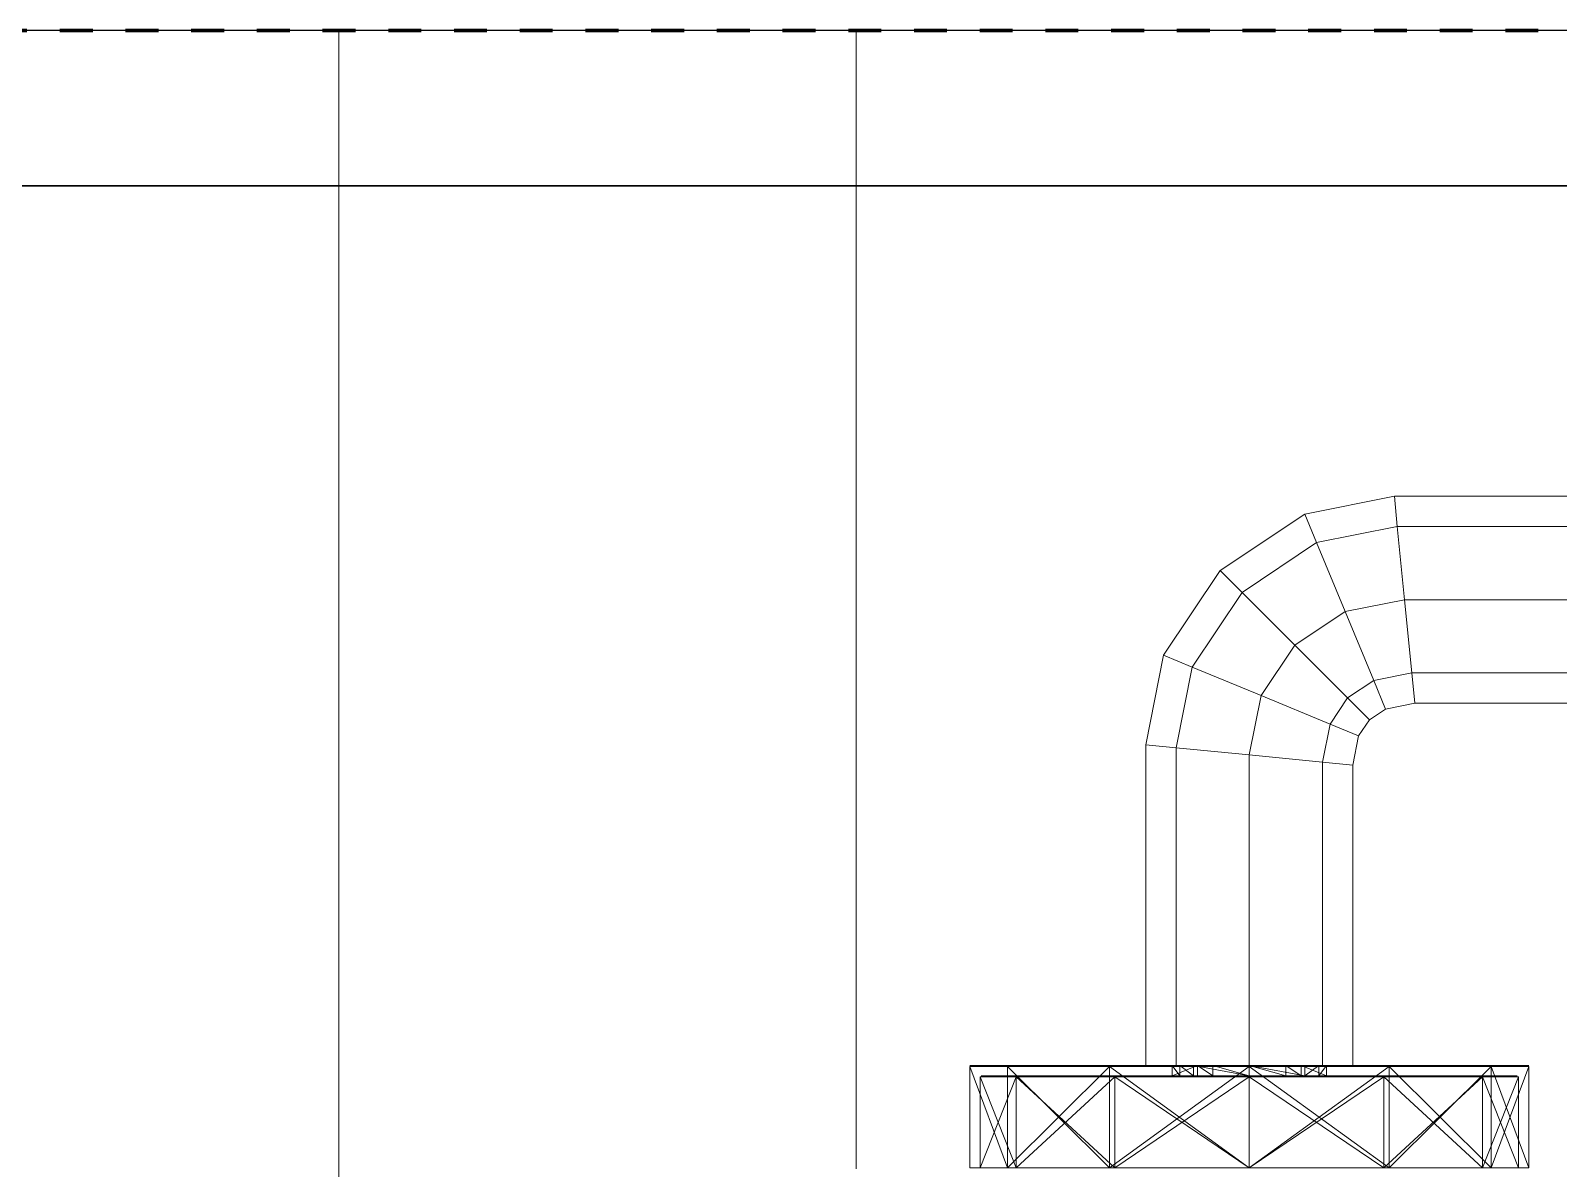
# Model space of a CAD drawing. Header units: millimetres. Extents: x -5300 to 98858, y -5196 to 93886.
# Drawn here: x 18520.2 to 18667.9, y 46375.1 to 46485 of the extents above; entities that cross this region are included whole.
import ezdxf

# ---------------------------------------------------------------- set-up
doc = ezdxf.new("R2010")
doc.units = ezdxf.units.MM
doc.linetypes.add('Штрих', pattern=[6.35, 3.175, -3.175])
doc.linetypes.add('Штрих_2_', pattern=[6.35, 3.175, -3.175])
for name, color, linetype, lineweight, true_color in [('_Разделитель помещений_', 4, 'Штрих', 70, 0x00ffff), ('Двери', 7, 'Continuous', 18, 0x7f7f7f), ('Обобщенные модели', 7, 'Continuous', 18, 0x7f7f7f), ('Стены', 7, 'Continuous', 18, 0x7f7f7f), ('Стены разрез', 7, 'Continuous', 50, 0x7f7f7f)]:
    doc.layers.add(name, color=color, linetype=linetype, lineweight=lineweight, true_color=true_color)

# ---------------------------------------------------------------- blocks, each defined once
blk = doc.blocks.new('СТВ_Перегородка_Кирпич 171644 - СТВ_Перегородка_Кирпич 171644-247664-Подвал')
at = {"layer": 'Стены', "color": 254, "true_color": 0xd4d4d4}
for p, q in [((18550, 46485), (18550, 46485)), ((18550, 46485), (19650, 46485)), ((18550, 46470), (18550, 46485)), ((18550, 46470), (18550, 46470)), ((18550, 46470), (19650, 46470)), ((18550, 46350), (18550, 46470)), ((19650, 46470), (18550, 46470)), ((18550, 46470), (18550, 46470))]:
    blk.add_line(p, q, dxfattribs=at)
at = {"layer": 'Стены разрез', "color": 254, "lineweight": 25, "true_color": 0xd4d4d4}
for p, q in [((21235, 46485), (17600, 46485)), ((21250, 46470), (15750, 46470)), ((17600, 46470), (21235, 46470))]:
    blk.add_line(p, q, dxfattribs=at)
blk = doc.blocks.new('Д-5 171761 - Д-5-247732-Подвал')
at = {"layer": 'Двери', "color": 254, "true_color": 0xd4d4d4}
for p, q in [((18550, 46335), (18550, 46485)), ((18550, 46485), (18600, 46485)), ((18600, 46485), (18550, 46485)), ((18550, 46485), (18550, 46485)), ((18550, 46485), (18600, 46485)), ((18600, 46485), (18550, 46485)), ((18550, 46485), (18550, 46335)), ((18550, 46335), (18550, 46485)), ((18550, 46485), (18550, 46485)), ((18550, 46485), (18550, 46335)), ((19650, 46485), (18550, 46485)), ((18550, 46485), (18550, 46335)), ((18550, 46335), (18550, 46485)), ((18550, 46485), (18550, 46485)), ((18550, 46485), (18550, 46335)), ((18550, 46335), (18550, 46485)), ((18550, 46485), (18600, 46485)), ((18600, 46485), (18550, 46485)), ((18550, 46485), (18550, 46485)), ((18550, 46485), (19650, 46485)), ((18600, 46375), (18600, 46485)), ((18600, 46485), (18600, 46485)), ((18600, 46485), (18600, 46375)), ((18600, 46485), (18600, 46375)), ((18600, 46485), (18600, 46485)), ((18600, 46375), (18600, 46485)), ((18600, 46485), (18600, 46375)), ((18600, 46375), (18600, 46485)), ((18600, 46485), (19600, 46485)), ((19600, 46485), (18600, 46485)), ((18643.36, 46438.28), (18652.02, 46440)), ((18652.02, 46440), (18643.36, 46438.28)), ((18652.02, 46440), (18652.3, 46437.07)), ((18652.3, 46437.07), (18652.02, 46440)), ((18652.02, 46440), (18733.98, 46440)), ((18652.3, 46437.07), (18652.02, 46440)), ((18733.98, 46440), (18652.02, 46440)), ((18652.02, 46440), (18652.3, 46437.07)), ((18635.18, 46432.82), (18643.36, 46438.28)), ((18643.36, 46438.28), (18635.18, 46432.82)), ((18643.36, 46438.28), (18644.5, 46435.52)), ((18644.5, 46435.52), (18643.36, 46438.28)), ((18644.5, 46435.52), (18643.36, 46438.28)), ((18643.36, 46438.28), (18644.5, 46435.52)), ((18652.3, 46437.07), (18644.5, 46435.52)), ((18644.5, 46435.52), (18652.3, 46437.07)), ((18644.5, 46435.52), (18652.3, 46437.07)), ((18652.3, 46437.07), (18644.5, 46435.52)), ((18733.7, 46437.07), (18652.3, 46437.07)), ((18652.3, 46437.07), (18653, 46430)), ((18653, 46430), (18652.3, 46437.07)), ((18652.3, 46437.07), (18733.7, 46437.07)), ((18652.3, 46437.07), (18733.7, 46437.07)), ((18653, 46430), (18652.3, 46437.07)), ((18733.7, 46437.07), (18652.3, 46437.07)), ((18652.3, 46437.07), (18653, 46430)), ((18644.5, 46435.52), (18637.3, 46430.7)), ((18637.3, 46430.7), (18644.5, 46435.52)), ((18637.3, 46430.7), (18644.5, 46435.52)), ((18644.5, 46435.52), (18637.3, 46430.7)), ((18644.5, 46435.52), (18647.26, 46428.86)), ((18647.26, 46428.86), (18644.5, 46435.52)), ((18647.26, 46428.86), (18644.5, 46435.52)), ((18644.5, 46435.52), (18647.26, 46428.86)), ((18629.72, 46424.64), (18635.18, 46432.82)), ((18635.18, 46432.82), (18629.72, 46424.64)), ((18635.18, 46432.82), (18637.3, 46430.7)), ((18637.3, 46430.7), (18635.18, 46432.82)), ((18637.3, 46430.7), (18635.18, 46432.82)), ((18635.18, 46432.82), (18637.3, 46430.7)), ((18637.3, 46430.7), (18632.48, 46423.5)), ((18632.48, 46423.5), (18637.3, 46430.7)), ((18632.48, 46423.5), (18637.3, 46430.7)), ((18637.3, 46430.7), (18632.48, 46423.5)), ((18637.3, 46430.7), (18642.39, 46425.61)), ((18642.39, 46425.61), (18637.3, 46430.7)), ((18642.39, 46425.61), (18637.3, 46430.7)), ((18637.3, 46430.7), (18642.39, 46425.61)), ((18653, 46430), (18647.26, 46428.86)), ((18647.26, 46428.86), (18653, 46430)), ((18647.26, 46428.86), (18653, 46430)), ((18653, 46430), (18647.26, 46428.86)), ((18733, 46430), (18653, 46430)), ((18653, 46430), (18653.7, 46422.93)), ((18653.7, 46422.93), (18653, 46430)), ((18653, 46430), (18733, 46430)), ((18653, 46430), (18733, 46430)), ((18653.7, 46422.93), (18653, 46430)), ((18733, 46430), (18653, 46430)), ((18653, 46430), (18653.7, 46422.93)), ((18647.26, 46428.86), (18642.39, 46425.61)), ((18642.39, 46425.61), (18647.26, 46428.86)), ((18642.39, 46425.61), (18647.26, 46428.86)), ((18647.26, 46428.86), (18642.39, 46425.61)), ((18647.26, 46428.86), (18650.02, 46422.2)), ((18650.02, 46422.2), (18647.26, 46428.86)), ((18650.02, 46422.2), (18647.26, 46428.86)), ((18647.26, 46428.86), (18650.02, 46422.2)), ((18628, 46415.98), (18629.72, 46424.64)), ((18629.72, 46424.64), (18628, 46415.98)), ((18629.72, 46424.64), (18632.48, 46423.5)), ((18632.48, 46423.5), (18629.72, 46424.64)), ((18632.48, 46423.5), (18629.72, 46424.64)), ((18629.72, 46424.64), (18632.48, 46423.5)), ((18642.39, 46425.61), (18639.14, 46420.74)), ((18639.14, 46420.74), (18642.39, 46425.61)), ((18639.14, 46420.74), (18642.39, 46425.61)), ((18642.39, 46425.61), (18639.14, 46420.74)), ((18642.39, 46425.61), (18647.49, 46420.51)), ((18647.49, 46420.51), (18642.39, 46425.61)), ((18647.49, 46420.51), (18642.39, 46425.61)), ((18642.39, 46425.61), (18647.49, 46420.51)), ((18632.48, 46423.5), (18630.93, 46415.7)), ((18630.93, 46415.7), (18632.48, 46423.5)), ((18630.93, 46415.7), (18632.48, 46423.5)), ((18632.48, 46423.5), (18630.93, 46415.7)), ((18632.48, 46423.5), (18639.14, 46420.74)), ((18639.14, 46420.74), (18632.48, 46423.5)), ((18639.14, 46420.74), (18632.48, 46423.5)), ((18632.48, 46423.5), (18639.14, 46420.74)), ((18650.02, 46422.2), (18647.49, 46420.51)), ((18647.49, 46420.51), (18650.02, 46422.2)), ((18647.49, 46420.51), (18650.02, 46422.2)), ((18650.02, 46422.2), (18647.49, 46420.51)), ((18653.7, 46422.93), (18650.02, 46422.2)), ((18650.02, 46422.2), (18653.7, 46422.93)), ((18650.02, 46422.2), (18653.7, 46422.93)), ((18653.7, 46422.93), (18650.02, 46422.2)), ((18650.02, 46422.2), (18651.16, 46419.44)), ((18651.16, 46419.44), (18650.02, 46422.2)), ((18651.16, 46419.44), (18650.02, 46422.2)), ((18650.02, 46422.2), (18651.16, 46419.44)), ((18732.3, 46422.93), (18653.7, 46422.93)), ((18653.7, 46422.93), (18653.98, 46420)), ((18653.98, 46420), (18653.7, 46422.93)), ((18653.7, 46422.93), (18732.3, 46422.93)), ((18653.7, 46422.93), (18732.3, 46422.93)), ((18653.98, 46420), (18653.7, 46422.93)), ((18732.3, 46422.93), (18653.7, 46422.93)), ((18653.7, 46422.93), (18653.98, 46420)), ((18639.14, 46420.74), (18638, 46415)), ((18638, 46415), (18639.14, 46420.74)), ((18638, 46415), (18639.14, 46420.74)), ((18639.14, 46420.74), (18638, 46415)), ((18639.14, 46420.74), (18645.8, 46417.98)), ((18645.8, 46417.98), (18639.14, 46420.74)), ((18645.8, 46417.98), (18639.14, 46420.74)), ((18639.14, 46420.74), (18645.8, 46417.98)), ((18647.49, 46420.51), (18645.8, 46417.98)), ((18645.8, 46417.98), (18647.49, 46420.51)), ((18645.8, 46417.98), (18647.49, 46420.51)), ((18647.49, 46420.51), (18645.8, 46417.98)), ((18647.49, 46420.51), (18649.6, 46418.4)), ((18649.6, 46418.4), (18647.49, 46420.51)), ((18649.6, 46418.4), (18647.49, 46420.51)), ((18647.49, 46420.51), (18649.6, 46418.4)), ((18651.16, 46419.44), (18649.6, 46418.4)), ((18649.6, 46418.4), (18651.16, 46419.44)), ((18653.98, 46420), (18651.16, 46419.44)), ((18651.16, 46419.44), (18653.98, 46420)), ((18732.02, 46420), (18653.98, 46420)), ((18653.98, 46420), (18732.02, 46420)), ((18645.8, 46417.98), (18645.07, 46414.3)), ((18645.07, 46414.3), (18645.8, 46417.98)), ((18645.07, 46414.3), (18645.8, 46417.98)), ((18645.8, 46417.98), (18645.07, 46414.3)), ((18645.8, 46417.98), (18648.56, 46416.84)), ((18648.56, 46416.84), (18645.8, 46417.98)), ((18648.56, 46416.84), (18645.8, 46417.98)), ((18645.8, 46417.98), (18648.56, 46416.84)), ((18649.6, 46418.4), (18648.56, 46416.84)), ((18648.56, 46416.84), (18649.6, 46418.4)), ((18628, 46385), (18628, 46415.98)), ((18628, 46415.98), (18630.93, 46415.7)), ((18630.93, 46415.7), (18628, 46415.98)), ((18628, 46415.98), (18628, 46385)), ((18630.93, 46415.7), (18628, 46415.98)), ((18628, 46415.98), (18630.93, 46415.7)), ((18630.93, 46415.7), (18630.93, 46385)), ((18630.93, 46385), (18630.93, 46415.7)), ((18630.93, 46385), (18630.93, 46415.7)), ((18630.93, 46415.7), (18638, 46415)), ((18638, 46415), (18630.93, 46415.7)), ((18630.93, 46415.7), (18630.93, 46385)), ((18638, 46415), (18630.93, 46415.7)), ((18630.93, 46415.7), (18638, 46415)), ((18648.56, 46416.84), (18648, 46414.02)), ((18648, 46414.02), (18648.56, 46416.84)), ((18638, 46415), (18638, 46385)), ((18638, 46385), (18638, 46415)), ((18638, 46385), (18638, 46415)), ((18638, 46415), (18645.07, 46414.3)), ((18645.07, 46414.3), (18638, 46415)), ((18638, 46415), (18638, 46385)), ((18645.07, 46414.3), (18638, 46415)), ((18638, 46415), (18645.07, 46414.3)), ((18645.07, 46414.3), (18645.07, 46385)), ((18645.07, 46385), (18645.07, 46414.3)), ((18645.07, 46385), (18645.07, 46414.3)), ((18645.07, 46414.3), (18648, 46414.02)), ((18648, 46414.02), (18645.07, 46414.3)), ((18645.07, 46414.3), (18645.07, 46385)), ((18648, 46414.02), (18645.07, 46414.3)), ((18645.07, 46414.3), (18648, 46414.02)), ((18648, 46414.02), (18648, 46385)), ((18648, 46385), (18648, 46414.02)), ((18614.62, 46385), (18611, 46385)), ((18611, 46385), (18614.62, 46385)), ((18611, 46385), (18624.5, 46385)), ((18614.62, 46384.9), (18611, 46384.9)), ((18611, 46384.9), (18614.62, 46384.9)), ((18611, 46384.9), (18611, 46375.1)), ((18614.62, 46375.1), (18611, 46384.9)), ((18611, 46384.9), (18614.62, 46375.1)), ((18614.62, 46384.9), (18611, 46384.9)), ((18611, 46384.9), (18614.62, 46384.9)), ((18611, 46384.9), (18611, 46375.1)), ((18614.62, 46375.1), (18611, 46384.9)), ((18611, 46384.9), (18614.62, 46375.1)), ((18614.7, 46385), (18611.1, 46385)), ((18611.1, 46385), (18614.7, 46385)), ((18633, 46385), (18611.1, 46385)), ((18633, 46385), (18611.1, 46385)), ((18633, 46385), (18611.1, 46385)), ((18624.5, 46385), (18614.62, 46385)), ((18614.62, 46385), (18624.5, 46385)), ((18614.62, 46385), (18624.5, 46385)), ((18624.5, 46384.9), (18614.62, 46384.9)), ((18624.5, 46384.9), (18614.62, 46384.9)), ((18624.5, 46375.1), (18614.62, 46384.9)), ((18614.62, 46384.9), (18614.62, 46375.1)), ((18624.5, 46384.9), (18614.62, 46375.1)), ((18614.62, 46375.1), (18614.62, 46384.9)), ((18624.5, 46384.9), (18614.62, 46384.9)), ((18624.5, 46384.9), (18614.62, 46384.9)), ((18624.5, 46384.9), (18614.62, 46375.1)), ((18614.62, 46384.9), (18614.62, 46375.1)), ((18624.5, 46384.9), (18614.62, 46375.1)), ((18614.62, 46375.1), (18614.62, 46384.9)), ((18624.55, 46385), (18614.7, 46385)), ((18624.55, 46385), (18614.7, 46385)), ((18631.28, 46385), (18614.7, 46385)), ((18630.53, 46385), (18614.7, 46385)), ((18633, 46385), (18614.7, 46385)), ((18633, 46385), (18614.7, 46385)), ((18633, 46385), (18614.7, 46385)), ((18638, 46385), (18624.5, 46385)), ((18638, 46385), (18624.5, 46385)), ((18651.5, 46385), (18624.5, 46385)), ((18651.5, 46385), (18624.5, 46385)), ((18651.5, 46385), (18624.5, 46385)), ((18624.5, 46385), (18624.5, 46385)), ((18638, 46384.9), (18624.5, 46384.9)), ((18638, 46384.9), (18624.5, 46384.9)), ((18638, 46384.9), (18624.5, 46375.1)), ((18624.5, 46384.9), (18624.5, 46375.1)), ((18638, 46375.1), (18624.5, 46384.9)), ((18624.5, 46375.1), (18624.5, 46384.9)), ((18624.5, 46384.9), (18638, 46384.9)), ((18638, 46384.9), (18624.5, 46384.9)), ((18624.5, 46384.9), (18624.5, 46375.1)), ((18624.5, 46375.1), (18638, 46384.9)), ((18638, 46375.1), (18624.5, 46384.9)), ((18624.5, 46375.1), (18624.5, 46384.9)), ((18638, 46385), (18624.55, 46385)), ((18638, 46385), (18624.55, 46385)), ((18632.62, 46385), (18624.55, 46385)), ((18631.28, 46385), (18624.55, 46385)), ((18624.55, 46385), (18633, 46385)), ((18624.55, 46385), (18633, 46385)), ((18624.55, 46385), (18634.46, 46385)), ((18630.93, 46385), (18628, 46385)), ((18628, 46385), (18630.93, 46385)), ((18631.28, 46385), (18630.53, 46385)), ((18630.53, 46384), (18630.53, 46385)), ((18630.53, 46385), (18633, 46385)), ((18631.28, 46384), (18630.53, 46385)), ((18630.53, 46384), (18633, 46385)), ((18630.53, 46385), (18633, 46385)), ((18638, 46385), (18630.93, 46385)), ((18630.93, 46385), (18638, 46385)), ((18632.62, 46385), (18631.28, 46385)), ((18631.28, 46385), (18632.62, 46384)), ((18631.28, 46385), (18631.28, 46384)), ((18638, 46385), (18632.62, 46385)), ((18638, 46385), (18632.62, 46385)), ((18638, 46384), (18632.62, 46385)), ((18632.62, 46385), (18632.62, 46384)), ((18633, 46385), (18633, 46384)), ((18633, 46385), (18634.46, 46385)), ((18633, 46385), (18633, 46384)), ((18633, 46385), (18633, 46385)), ((18633, 46385), (18633, 46384)), ((18633, 46385), (18633, 46384)), ((18633, 46385), (18633, 46385)), ((18633, 46385), (18633, 46385)), ((18633, 46385), (18633, 46384)), ((18633, 46385), (18633, 46384)), ((18633, 46385), (18633, 46384)), ((18633, 46385), (18633, 46385)), ((18633, 46385), (18634.46, 46384)), ((18633, 46384), (18633, 46385)), ((18633, 46384), (18633, 46385)), ((18633, 46384), (18633, 46385)), ((18633, 46384), (18633, 46385)), ((18633, 46385), (18633, 46385)), ((18638, 46385), (18634.46, 46385)), ((18638, 46385), (18634.46, 46385)), ((18638, 46384), (18634.46, 46385)), ((18634.46, 46385), (18634.46, 46384)), ((18651.45, 46385), (18638, 46385)), ((18651.45, 46385), (18638, 46385)), ((18643.37, 46385), (18638, 46385)), ((18638, 46385), (18641.54, 46385)), ((18643.37, 46384), (18638, 46385)), ((18643.37, 46385), (18638, 46385)), ((18638, 46385), (18638, 46385)), ((18638, 46385), (18638, 46384)), ((18638, 46385), (18638, 46385)), ((18638, 46385), (18641.54, 46385)), ((18638, 46385), (18641.54, 46384)), ((18638, 46385), (18638, 46384)), ((18638, 46385), (18651.5, 46385)), ((18651.5, 46385), (18638, 46385)), ((18645.07, 46385), (18638, 46385)), ((18638, 46385), (18645.07, 46385)), ((18651.5, 46384.9), (18638, 46384.9)), ((18651.5, 46384.9), (18638, 46384.9)), ((18651.5, 46384.9), (18638, 46375.1)), ((18638, 46384.9), (18638, 46375.1)), ((18651.5, 46375.1), (18638, 46384.9)), ((18638, 46375.1), (18638, 46384.9)), ((18638, 46384.9), (18651.5, 46384.9)), ((18651.5, 46384.9), (18638, 46384.9)), ((18638, 46375.1), (18638, 46384.9)), ((18638, 46375.1), (18651.5, 46384.9)), ((18651.5, 46375.1), (18638, 46384.9)), ((18638, 46375.1), (18638, 46384.9)), ((18643, 46385), (18641.54, 46385)), ((18643, 46384), (18641.54, 46385)), ((18651.45, 46385), (18641.54, 46385)), ((18641.54, 46385), (18641.54, 46384)), ((18645.47, 46385), (18643, 46385)), ((18643, 46385), (18643, 46384)), ((18643, 46385), (18643, 46384)), ((18645.47, 46385), (18643, 46385)), ((18661.3, 46385), (18643, 46385)), ((18643, 46385), (18643, 46385)), ((18643, 46385), (18643, 46385)), ((18643, 46385), (18664.9, 46385)), ((18643, 46385), (18643, 46384)), ((18643, 46385), (18643, 46384)), ((18643, 46385), (18645.47, 46384)), ((18643, 46385), (18643, 46384)), ((18643, 46385), (18664.9, 46385)), ((18643, 46385), (18643, 46385)), ((18643, 46385), (18643, 46384)), ((18643, 46385), (18643, 46384)), ((18664.9, 46385), (18643, 46385)), ((18643, 46385), (18643, 46385)), ((18643, 46385), (18643, 46384)), ((18643, 46385), (18643, 46384)), ((18643, 46385), (18661.3, 46385)), ((18643, 46385), (18643, 46385)), ((18643, 46385), (18643, 46384)), ((18643, 46385), (18661.3, 46385)), ((18643, 46385), (18651.45, 46385)), ((18643, 46385), (18643, 46384)), ((18643, 46385), (18651.45, 46385)), ((18644.72, 46385), (18643.37, 46385)), ((18644.72, 46385), (18643.37, 46384)), ((18651.45, 46385), (18643.37, 46385)), ((18643.37, 46384), (18643.37, 46385)), ((18645.47, 46385), (18644.72, 46385)), ((18645.47, 46385), (18644.72, 46384)), ((18644.72, 46385), (18651.45, 46385)), ((18644.72, 46385), (18661.3, 46385)), ((18644.72, 46385), (18644.72, 46384)), ((18648, 46385), (18645.07, 46385)), ((18645.07, 46385), (18648, 46385)), ((18645.47, 46385), (18645.47, 46384)), ((18645.47, 46385), (18661.3, 46385)), ((18651.45, 46385), (18661.3, 46385)), ((18661.3, 46385), (18651.45, 46385)), ((18651.5, 46385), (18661.38, 46385)), ((18661.38, 46385), (18651.5, 46385)), ((18651.5, 46385), (18665, 46385)), ((18651.5, 46385), (18661.38, 46385)), ((18651.5, 46385), (18651.5, 46385)), ((18661.38, 46384.9), (18651.5, 46384.9)), ((18661.38, 46384.9), (18651.5, 46384.9)), ((18661.38, 46384.9), (18651.5, 46375.1)), ((18651.5, 46384.9), (18651.5, 46375.1)), ((18661.38, 46375.1), (18651.5, 46384.9)), ((18651.5, 46375.1), (18651.5, 46384.9)), ((18651.5, 46384.9), (18661.38, 46384.9)), ((18661.38, 46384.9), (18651.5, 46384.9)), ((18651.5, 46375.1), (18651.5, 46384.9)), ((18651.5, 46375.1), (18661.38, 46384.9)), ((18661.38, 46375.1), (18651.5, 46384.9)), ((18651.5, 46375.1), (18651.5, 46384.9)), ((18661.3, 46385), (18664.9, 46385)), ((18664.9, 46385), (18661.3, 46385)), ((18661.38, 46385), (18665, 46385)), ((18665, 46385), (18661.38, 46385)), ((18661.38, 46384.9), (18665, 46384.9)), ((18665, 46384.9), (18661.38, 46384.9)), ((18661.38, 46375.1), (18661.38, 46384.9)), ((18661.38, 46375.1), (18665, 46384.9)), ((18665, 46375.1), (18661.38, 46384.9)), ((18661.38, 46375.1), (18661.38, 46384.9)), ((18661.38, 46384.9), (18665, 46384.9)), ((18665, 46384.9), (18661.38, 46384.9)), ((18661.38, 46375.1), (18661.38, 46384.9)), ((18661.38, 46375.1), (18665, 46384.9)), ((18665, 46375.1), (18661.38, 46384.9)), ((18661.38, 46375.1), (18661.38, 46384.9)), ((18665, 46375.1), (18665, 46384.9)), ((18665, 46375.1), (18665, 46384.9)), ((18615.48, 46383.9), (18612, 46383.9)), ((18615.48, 46383.9), (18612, 46383.9)), ((18612, 46375.1), (18612, 46383.9)), ((18615.48, 46375.1), (18612, 46383.9)), ((18615.48, 46383.9), (18612, 46375.1)), ((18615.57, 46384), (18612.1, 46384)), ((18615.57, 46384), (18612.1, 46384)), ((18633, 46384), (18612.1, 46384)), ((18633, 46384), (18612.1, 46384)), ((18633, 46384), (18612.1, 46384)), ((18625, 46383.9), (18615.48, 46383.9)), ((18625, 46383.9), (18615.48, 46383.9)), ((18625, 46375.1), (18615.48, 46383.9)), ((18625, 46383.9), (18615.48, 46375.1)), ((18615.48, 46375.1), (18615.48, 46383.9)), ((18615.48, 46383.9), (18615.48, 46375.1)), ((18625.05, 46384), (18615.57, 46384)), ((18625.05, 46384), (18615.57, 46384)), ((18631.28, 46384), (18615.57, 46384)), ((18630.53, 46384), (18615.57, 46384)), ((18633, 46384), (18615.57, 46384)), ((18615.57, 46384), (18633, 46384)), ((18633, 46384), (18615.57, 46384)), ((18638, 46383.9), (18625, 46383.9)), ((18638, 46383.9), (18625, 46383.9)), ((18638, 46375.1), (18625, 46383.9)), ((18638, 46383.9), (18625, 46375.1)), ((18625, 46375.1), (18625, 46383.9)), ((18625, 46383.9), (18625, 46375.1)), ((18638, 46384), (18625.05, 46384)), ((18638, 46384), (18625.05, 46384)), ((18632.62, 46384), (18625.05, 46384)), ((18625.05, 46384), (18631.28, 46384)), ((18625.05, 46384), (18634.46, 46384)), ((18625.05, 46384), (18633, 46384)), ((18625.05, 46384), (18633, 46384)), ((18631.28, 46384), (18630.53, 46384)), ((18630.53, 46384), (18633, 46384)), ((18630.53, 46384), (18633, 46384)), ((18632.62, 46384), (18631.28, 46384)), ((18638, 46384), (18632.62, 46384)), ((18638, 46384), (18632.62, 46384)), ((18634.46, 46384), (18633, 46384)), ((18633, 46384), (18633, 46384)), ((18633, 46384), (18633, 46384)), ((18633, 46384), (18633, 46384)), ((18633, 46384), (18633, 46384)), ((18633, 46384), (18633, 46384)), ((18638, 46384), (18634.46, 46384)), ((18638, 46384), (18634.46, 46384)), ((18650.95, 46384), (18638, 46384)), ((18638, 46384), (18650.95, 46384)), ((18643.37, 46384), (18638, 46384)), ((18641.54, 46384), (18638, 46384)), ((18643.37, 46384), (18638, 46384)), ((18638, 46384), (18638, 46384)), ((18641.54, 46384), (18638, 46384)), ((18638, 46384), (18638, 46384)), ((18651, 46383.9), (18638, 46383.9)), ((18638, 46383.9), (18651, 46383.9)), ((18651, 46375.1), (18638, 46383.9)), ((18638, 46375.1), (18638, 46383.9)), ((18638, 46383.9), (18638, 46375.1)), ((18638, 46375.1), (18651, 46383.9)), ((18643, 46384), (18641.54, 46384)), ((18641.54, 46384), (18650.95, 46384)), ((18645.47, 46384), (18643, 46384)), ((18645.47, 46384), (18643, 46384)), ((18643, 46384), (18643, 46384)), ((18643, 46384), (18650.95, 46384)), ((18643, 46384), (18643, 46384)), ((18643, 46384), (18650.95, 46384)), ((18643, 46384), (18660.43, 46384)), ((18643, 46384), (18643, 46384)), ((18643, 46384), (18660.43, 46384)), ((18643, 46384), (18663.9, 46384)), ((18643, 46384), (18643, 46384)), ((18643, 46384), (18663.9, 46384)), ((18643, 46384), (18643, 46384)), ((18643, 46384), (18660.43, 46384)), ((18643, 46384), (18663.9, 46384)), ((18644.72, 46384), (18643.37, 46384)), ((18643.37, 46384), (18650.95, 46384)), ((18645.47, 46384), (18644.72, 46384)), ((18644.72, 46384), (18660.43, 46384)), ((18644.72, 46384), (18650.95, 46384)), ((18645.47, 46384), (18660.43, 46384)), ((18660.43, 46384), (18650.95, 46384)), ((18650.95, 46384), (18660.43, 46384)), ((18660.52, 46383.9), (18651, 46383.9)), ((18651, 46383.9), (18660.52, 46383.9)), ((18660.52, 46375.1), (18651, 46383.9)), ((18651, 46375.1), (18651, 46383.9)), ((18651, 46375.1), (18651, 46383.9)), ((18651, 46375.1), (18660.52, 46383.9)), ((18660.43, 46384), (18663.9, 46384)), ((18660.43, 46384), (18663.9, 46384)), ((18660.52, 46383.9), (18664, 46383.9)), ((18660.52, 46383.9), (18664, 46383.9)), ((18660.52, 46383.9), (18660.52, 46375.1)), ((18660.52, 46383.9), (18664, 46375.1)), ((18660.52, 46375.1), (18660.52, 46383.9)), ((18660.52, 46375.1), (18664, 46383.9)), ((18664, 46375.1), (18664, 46383.9)), ((18614.62, 46375.1), (18611, 46375.1)), ((18611, 46375.1), (18614.62, 46375.1)), ((18614.62, 46375.1), (18611, 46375.1)), ((18611, 46375.1), (18614.62, 46375.1)), ((18615.48, 46375.1), (18612, 46375.1)), ((18615.48, 46375.1), (18612, 46375.1)), ((18624.5, 46375.1), (18614.62, 46375.1)), ((18624.5, 46375.1), (18614.62, 46375.1)), ((18624.5, 46375.1), (18614.62, 46375.1)), ((18624.5, 46375.1), (18614.62, 46375.1)), ((18625, 46375.1), (18615.48, 46375.1)), ((18625, 46375.1), (18615.48, 46375.1)), ((18638, 46375.1), (18624.5, 46375.1)), ((18638, 46375.1), (18624.5, 46375.1)), ((18624.5, 46375.1), (18638, 46375.1)), ((18638, 46375.1), (18624.5, 46375.1)), ((18638, 46375.1), (18625, 46375.1)), ((18638, 46375.1), (18625, 46375.1)), ((18651.5, 46375.1), (18638, 46375.1)), ((18651, 46375.1), (18638, 46375.1)), ((18651.5, 46375.1), (18638, 46375.1)), ((18638, 46375.1), (18651, 46375.1)), ((18638, 46375.1), (18651.5, 46375.1)), ((18651.5, 46375.1), (18638, 46375.1)), ((18660.52, 46375.1), (18651, 46375.1)), ((18651, 46375.1), (18660.52, 46375.1)), ((18661.38, 46375.1), (18651.5, 46375.1)), ((18661.38, 46375.1), (18651.5, 46375.1)), ((18651.5, 46375.1), (18661.38, 46375.1)), ((18661.38, 46375.1), (18651.5, 46375.1)), ((18660.52, 46375.1), (18664, 46375.1)), ((18660.52, 46375.1), (18664, 46375.1)), ((18661.38, 46375.1), (18665, 46375.1)), ((18665, 46375.1), (18661.38, 46375.1)), ((18661.38, 46375.1), (18665, 46375.1)), ((18665, 46375.1), (18661.38, 46375.1))]:
    blk.add_line(p, q, dxfattribs=at)
blk = doc.blocks.new('Д-5 171761 - Д-5 171761-247736-Подвал')
blk.add_blockref('Д-5 171761 - Д-5-247732-Подвал', (0, 0))
blk = doc.blocks.new('ПОТ-1_3_1 - ПОТ-1_3_1-249882-Подвал')
at = {"layer": 'Обобщенные модели', "color": 254, "true_color": 0xd4d4d4}
for p, q in [((17615, 46485), (21235, 46485)), ((21235, 46485), (17615, 46485))]:
    blk.add_line(p, q, dxfattribs=at)

msp = doc.modelspace()

# ---------------------------------------------------------------- linework, layer by layer
at = {"layer": '_Разделитель помещений_', "color": 131, "linetype": 'Штрих_2_', "true_color": 0xaaffff}
msp.add_line((17615, 46485), (21235, 46485), dxfattribs=at)

# ---------------------------------------------------------------- block references
at = {"layer": 'Двери', "color": 254, "true_color": 0xd4d4d4}
msp.add_blockref('Д-5 171761 - Д-5 171761-247736-Подвал', (0, 0), dxfattribs=at)
at = {"layer": 'Обобщенные модели', "color": 254, "true_color": 0xd4d4d4}
msp.add_blockref('ПОТ-1_3_1 - ПОТ-1_3_1-249882-Подвал', (0, 0), dxfattribs=at)
at = {"layer": 'Стены', "color": 254, "true_color": 0xd4d4d4}
msp.add_blockref('СТВ_Перегородка_Кирпич 171644 - СТВ_Перегородка_Кирпич 171644-247664-Подвал', (0, 0), dxfattribs=at)

doc.saveas('drawing.dxf')
